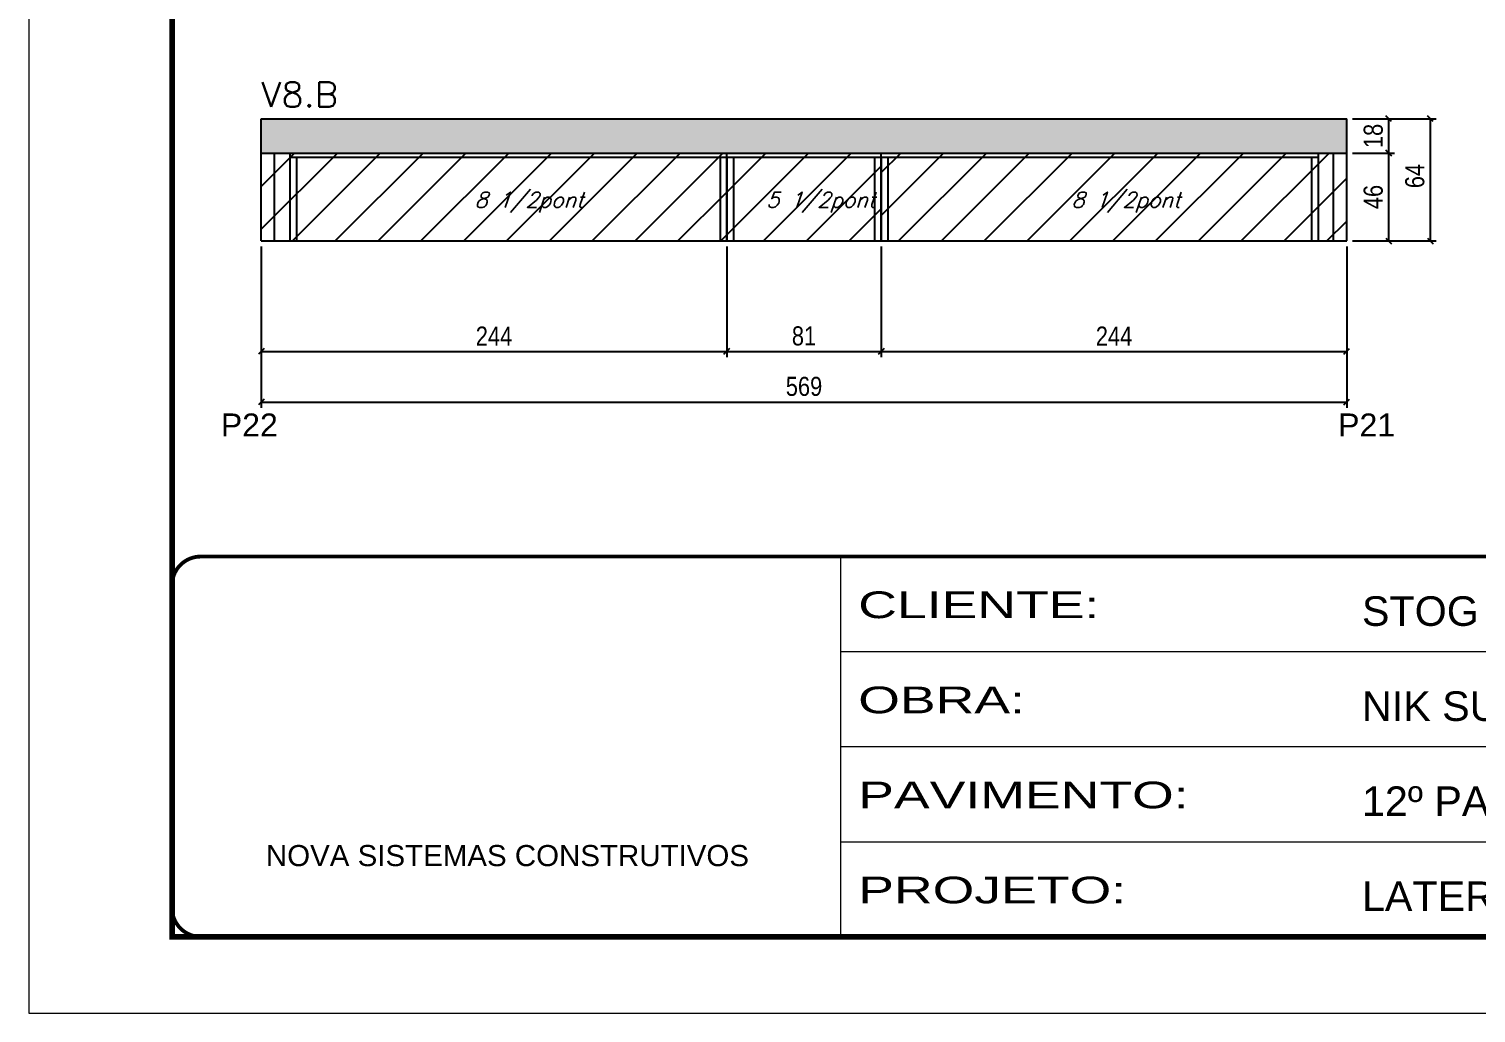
# Model space of a CAD drawing. Extents: x -10448 to -1189, y -11772 to 17235.
# Drawn here: x -10448 to -9690, y 11200 to 11716 of the extents above; entities that cross this region are included whole.
import ezdxf

# ---------------------------------------------------------------- set-up
doc = ezdxf.new("R2010")
doc.units = 0
doc.linetypes.add('CONTINUO', pattern=[0])
doc.linetypes.add('DASHED', pattern=[0.75, 0.5, -0.25])
for name, color, linetype in [('5', 5, 'Continuous'), ('COTA', 241, 'Continuous'), ('Painéis', 200, 'Continuous'), ('Reaproveitamento', 251, 'Continuous'), ('SARR_2.2x7', 40, 'Continuous'), ('SARR_3.5x7', 81, 'Continuous'), ('texto', 7, 'Continuous')]:
    doc.layers.add(name, color=color, linetype=linetype)
for name, color, linetype, lineweight in [('Folhas', 255, 'Continuous', 9), ('SARRAFO DE PRESSAO', 251, 'DASHED', 9), ('Texto Seção', 7, 'Continuous', 15)]:
    doc.layers.add(name, color=color, linetype=linetype, lineweight=lineweight)
doc.styles.add('ARIAL', font='arial.ttf')
doc.styles.add('COTA TECNICA', font='techl___.ttf', dxfattribs={"height": 10})
doc.styles.add('REGUA-120', font='ROMANS.shx', dxfattribs={"height": 15})
doc.styles.add('Romans', font='romans.shx')
doc.styles.get("Standard").update_dxf_attribs({"font": 'arial.ttf'})
doc.styles.add('Tecnologia', font='')
doc.styles.get('Tecnologia').set_extended_font_data('Forgotten Futurist')
doc.dimstyles.new('PAINEL', dxfattribs={"dimtxt": 10, "dimasz": 3, "dimexe": 3, "dimexo": 3, "dimgap": 3, "dimtad": 1, "dimdec": 1, "dimzin": 12, "dimdsep": 46, "dimtxsty": 'COTA TECNICA', "dimblk1": 'OBLIQUE', "dimblk2": 'OBLIQUE', "dimsah": 1, "dimcen": 0.9, "dimclrd": 4, "dimclre": 4, "dimclrt": 240, "dimadec": 1, "dimazin": 3, "dimtfac": 1, "dimtdec": 1, "dimtmove": 0, "dimatfit": 3, "dimfxl": 1, "dimtolj": 1, "dimtzin": 12, "dimarcsym": 0})
pattern_1 = [(45, (-139452.782, -18395.978), (-11.2253202, 11.2253202), [])]

# ---------------------------------------------------------------- blocks, each defined once
blk = doc.blocks.new('9999999999')
at = {"color": 30, "linetype": 'CONTINUO'}
for p, q in [((98564.56, 34230.21), (98564.56, 34429.45)), ((98564.56, 34379.64), (99583.98, 34379.64)), ((98564.56, 34329.83), (99487.98, 34329.83)), ((98564.56, 34280.02), (99487.98, 34280.02))]:
    blk.add_line(p, q, dxfattribs=at)
at = {"color": 30, "linetype": 'CONTINUO', "const_width": 2}
blk.add_lwpolyline([(99583.98, 34230.21), (99583.98, 34414.45, 0.414214), (99568.98, 34429.45), (98228.98, 34429.45, 0.414214), (98213.98, 34414.45), (98213.98, 34245.21, 0.414214), (98228.98, 34230.21), (99583.98, 34230.21)], format="xyb", dxfattribs=at)
at = {"layer": 'Folhas'}
blk.add_lwpolyline([(98138.98, 34190.21), (99623.98, 34190.21), (99623.98, 35240.21), (98138.98, 35240.21)], close=True, dxfattribs=at)
at = {"layer": 'Folhas', "color": 30, "const_width": 3}
blk.add_lwpolyline([(98213.98, 34230.21), (99583.98, 34230.21), (99583.98, 35200.21), (98213.98, 35200.21)], close=True, dxfattribs=at)
at = {"color": 7, "linetype": 'Continuous', "ltscale": 5, "style": 'ARIAL'}
for s, height, p in [('STOG', 15.483, (98837.68, 34393.13)), ('NIK SUNSET', 15.483, (98837.68, 34343.32)), ('12º PAVIMENTO', 15.4829, (98837.68, 34293.51)), ('NOVA SISTEMAS CONSTRUTIVOS', 11.0592, (98263.19, 34267.21)), ('LATERAL DE VIGA', 15.4829, (98837.68, 34243.7))]:
    blk.add_text(s, height=height, dxfattribs=at).set_placement(p)
at = {"layer": 'Folhas', "color": 7, "style": 'Tecnologia', "width": 1.5}
for s, p in [('CLIENTE:', (98573.65, 34397.17)), ('OBRA:', (98573.65, 34347.31)), ('PAVIMENTO:', (98573.65, 34297.5)), ('PROJETO:', (98573.65, 34247.69))]:
    blk.add_text(s, height=14, dxfattribs=at).set_placement(p)
blk = doc.blocks.new('_Oblique')
at = {"color": 0, "linetype": 'ByBlock', "lineweight": -2}
blk.add_line((-0.5, -0.5), (0.5, 0.5), dxfattribs=at)
blk = doc.blocks.new('*D364')
at = {"layer": 'COTA', "color": 4, "linetype": 'ByBlock', "lineweight": -2, "transparency": 16777216}
for p, q in [((-9754.52, 11650.6), (-9732.52, 11650.6)), ((-9735.52, 11604.6), (-9735.52, 11650.6)), ((-9754.52, 11604.6), (-9732.52, 11604.6))]:
    blk.add_line(p, q, dxfattribs=at)
at = {"layer": 'Defpoints', "color": 0, "linetype": 'ByBlock', "transparency": 16777216}
for p in [(-9757.52, 11650.6), (-9735.52, 11650.6), (-9757.52, 11604.6)]:
    blk.add_point(p, dxfattribs=at)
at = {"layer": 'COTA', "color": 4, "linetype": 'ByBlock', "lineweight": -2, "transparency": 16777216, "xscale": 3, "yscale": 3, "zscale": 3}
for p, rotation in [((-9735.52, 11650.6), 90), ((-9735.52, 11604.6), 270)]:
    blk.add_blockref('_Oblique', p, dxfattribs=dict(at, rotation=rotation))
at = {"layer": 'COTA', "color": 240, "linetype": 'ByBlock', "transparency": 16777216, "insert": (-9743.62, 11627.6), "char_height": 10, "attachment_point": 5, "rotation": 90, "style": 'COTA TECNICA'}
blk.add_mtext('\\A1;46', dxfattribs=at)
blk = doc.blocks.new('*D365')
at = {"layer": 'COTA', "color": 4, "linetype": 'ByBlock', "lineweight": -2, "transparency": 16777216}
for p, q in [((-9754.52, 11668.6), (-9732.52, 11668.6)), ((-9735.52, 11650.6), (-9735.52, 11668.6)), ((-9754.52, 11650.6), (-9732.52, 11650.6))]:
    blk.add_line(p, q, dxfattribs=at)
at = {"layer": 'Defpoints', "color": 0, "linetype": 'ByBlock', "transparency": 16777216}
for p in [(-9757.52, 11668.6), (-9735.52, 11668.6), (-9757.52, 11650.6)]:
    blk.add_point(p, dxfattribs=at)
at = {"layer": 'COTA', "color": 4, "linetype": 'ByBlock', "lineweight": -2, "transparency": 16777216, "xscale": 3, "yscale": 3, "zscale": 3}
for p, rotation in [((-9735.52, 11668.6), 90), ((-9735.52, 11650.6), 270)]:
    blk.add_blockref('_Oblique', p, dxfattribs=dict(at, rotation=rotation))
at = {"layer": 'COTA', "color": 240, "linetype": 'ByBlock', "transparency": 16777216, "insert": (-9743.61, 11659.6), "char_height": 10, "attachment_point": 5, "rotation": 90, "style": 'COTA TECNICA'}
blk.add_mtext('\\A1;18', dxfattribs=at)
blk = doc.blocks.new('*D366')
at = {"layer": 'COTA', "color": 4, "linetype": 'ByBlock', "lineweight": -2, "transparency": 16777216}
for p, q in [((-9754.52, 11668.6), (-9710.72, 11668.6)), ((-9713.72, 11604.6), (-9713.72, 11668.6)), ((-9754.52, 11604.6), (-9710.72, 11604.6))]:
    blk.add_line(p, q, dxfattribs=at)
at = {"layer": 'Defpoints', "color": 0, "linetype": 'ByBlock', "transparency": 16777216}
for p in [(-9757.52, 11668.6), (-9713.72, 11668.6), (-9757.52, 11604.6)]:
    blk.add_point(p, dxfattribs=at)
at = {"layer": 'COTA', "color": 4, "linetype": 'ByBlock', "lineweight": -2, "transparency": 16777216, "xscale": 3, "yscale": 3, "zscale": 3}
for p, rotation in [((-9713.72, 11668.6), 90), ((-9713.72, 11604.6), 270)]:
    blk.add_blockref('_Oblique', p, dxfattribs=dict(at, rotation=rotation))
at = {"layer": 'COTA', "color": 240, "linetype": 'ByBlock', "transparency": 16777216, "insert": (-9721.83, 11638.6), "char_height": 10, "attachment_point": 5, "rotation": 90, "style": 'COTA TECNICA'}
blk.add_mtext('\\A1;64', dxfattribs=at)
blk = doc.blocks.new('*D367')
at = {"layer": 'COTA', "color": 4, "linetype": 'ByBlock', "lineweight": -2, "transparency": 16777216}
for p, q in [((-10326.52, 11601.6), (-10326.52, 11543.66)), ((-10082.52, 11601.6), (-10082.52, 11543.66)), ((-10326.52, 11546.66), (-10082.52, 11546.66))]:
    blk.add_line(p, q, dxfattribs=at)
at = {"layer": 'Defpoints', "color": 0, "linetype": 'ByBlock', "transparency": 16777216}
for p in [(-10326.52, 11604.6), (-10082.52, 11604.6), (-10082.52, 11546.66)]:
    blk.add_point(p, dxfattribs=at)
at = {"layer": 'COTA', "color": 4, "linetype": 'ByBlock', "lineweight": -2, "transparency": 16777216, "xscale": 3, "yscale": 3, "zscale": 3, "rotation": 180}
blk.add_blockref('_Oblique', (-10326.52, 11546.66), dxfattribs=at)
at = {"layer": 'COTA', "color": 4, "linetype": 'ByBlock', "lineweight": -2, "transparency": 16777216, "xscale": 3, "yscale": 3, "zscale": 3}
blk.add_blockref('_Oblique', (-10082.52, 11546.66), dxfattribs=at)
at = {"layer": 'COTA', "color": 240, "linetype": 'ByBlock', "transparency": 16777216, "insert": (-10204.52, 11554.73), "char_height": 10, "attachment_point": 5, "style": 'COTA TECNICA'}
blk.add_mtext('\\A1;244', dxfattribs=at)
blk = doc.blocks.new('*D368')
at = {"layer": 'COTA', "color": 4, "linetype": 'ByBlock', "lineweight": -2, "transparency": 16777216}
for p, q in [((-10082.52, 11601.6), (-10082.52, 11543.66)), ((-10001.52, 11601.6), (-10001.52, 11543.66)), ((-10082.52, 11546.66), (-10001.52, 11546.66))]:
    blk.add_line(p, q, dxfattribs=at)
at = {"layer": 'Defpoints', "color": 0, "linetype": 'ByBlock', "transparency": 16777216}
for p in [(-10082.52, 11604.6), (-10001.52, 11604.6), (-10001.52, 11546.66)]:
    blk.add_point(p, dxfattribs=at)
at = {"layer": 'COTA', "color": 4, "linetype": 'ByBlock', "lineweight": -2, "transparency": 16777216, "xscale": 3, "yscale": 3, "zscale": 3, "rotation": 180}
blk.add_blockref('_Oblique', (-10082.52, 11546.66), dxfattribs=at)
at = {"layer": 'COTA', "color": 4, "linetype": 'ByBlock', "lineweight": -2, "transparency": 16777216, "xscale": 3, "yscale": 3, "zscale": 3}
blk.add_blockref('_Oblique', (-10001.52, 11546.66), dxfattribs=at)
at = {"layer": 'COTA', "color": 240, "linetype": 'ByBlock', "transparency": 16777216, "insert": (-10042.02, 11554.75), "char_height": 10, "attachment_point": 5, "style": 'COTA TECNICA'}
blk.add_mtext('\\A1;81', dxfattribs=at)
blk = doc.blocks.new('*D349')
at = {"layer": 'COTA', "color": 4, "linetype": 'ByBlock', "lineweight": -2, "transparency": 16777216}
for p, q in [((-10326.52, 11601.6), (-10326.52, 11517.16)), ((-9757.52, 11601.6), (-9757.52, 11517.16)), ((-10326.52, 11520.16), (-9757.52, 11520.16))]:
    blk.add_line(p, q, dxfattribs=at)
at = {"layer": 'Defpoints', "color": 0, "linetype": 'ByBlock', "transparency": 16777216}
for p in [(-10326.52, 11604.6), (-9757.52, 11604.6), (-9757.52, 11520.16)]:
    blk.add_point(p, dxfattribs=at)
at = {"layer": 'COTA', "color": 4, "linetype": 'ByBlock', "lineweight": -2, "transparency": 16777216, "xscale": 3, "yscale": 3, "zscale": 3, "rotation": 180}
blk.add_blockref('_Oblique', (-10326.52, 11520.16), dxfattribs=at)
at = {"layer": 'COTA', "color": 4, "linetype": 'ByBlock', "lineweight": -2, "transparency": 16777216, "xscale": 3, "yscale": 3, "zscale": 3}
blk.add_blockref('_Oblique', (-9757.52, 11520.16), dxfattribs=at)
at = {"layer": 'COTA', "color": 240, "linetype": 'ByBlock', "transparency": 16777216, "insert": (-10042.02, 11528.3), "char_height": 10, "attachment_point": 5, "style": 'COTA TECNICA'}
blk.add_mtext('\\A1;569', dxfattribs=at)
blk = doc.blocks.new('*D372')
at = {"layer": 'COTA', "color": 4, "linetype": 'ByBlock', "lineweight": -2, "transparency": 16777216}
for p, q in [((-10001.52, 11601.6), (-10001.52, 11543.66)), ((-9757.52, 11567.35), (-9757.52, 11543.66)), ((-10001.52, 11546.66), (-9757.52, 11546.66))]:
    blk.add_line(p, q, dxfattribs=at)
at = {"layer": 'Defpoints', "color": 0, "linetype": 'ByBlock', "transparency": 16777216}
for p in [(-10001.52, 11604.6), (-9757.52, 11570.35), (-9757.52, 11546.66)]:
    blk.add_point(p, dxfattribs=at)
at = {"layer": 'COTA', "color": 4, "linetype": 'ByBlock', "lineweight": -2, "transparency": 16777216, "xscale": 3, "yscale": 3, "zscale": 3, "rotation": 180}
blk.add_blockref('_Oblique', (-10001.52, 11546.66), dxfattribs=at)
at = {"layer": 'COTA', "color": 4, "linetype": 'ByBlock', "lineweight": -2, "transparency": 16777216, "xscale": 3, "yscale": 3, "zscale": 3}
blk.add_blockref('_Oblique', (-9757.52, 11546.66), dxfattribs=at)
at = {"layer": 'COTA', "color": 240, "linetype": 'ByBlock', "transparency": 16777216, "insert": (-9879.52, 11554.73), "char_height": 10, "attachment_point": 5, "style": 'COTA TECNICA'}
blk.add_mtext('\\A1;244', dxfattribs=at)

msp = doc.modelspace()

# ---------------------------------------------------------------- hatches: boundary and pattern name
at = {"layer": 'COTA', "linetype": 'ByBlock'}
h = msp.add_hatch(dxfattribs=at)
h.set_pattern_fill('AR-CONC', color=256, scale=0.03)
h.set_pattern_definition([(50, (-139795.7824, -18395.9775), (5.46554007, -0.47817257), [0.5715, -6.2865]), (355, (-139795.7824, -18395.9775), (-1.05730264, 5.73170536), [0.4572, -5.02921753]), (100.4514447, (-139795.327, -18396.0174), (4.40823741, 5.25353256), [0.48570026, -5.34270734]), (46.1842, (-139795.7824, -18394.4535), (8.13237123, -1.26126984), [0.85725, -9.42975]), (96.6355576, (-139795.105, -18394.559), (7.122124, 7.42278374), [0.7285507, -8.01406824]), (351.184151, (-139795.782, -18394.4535), (7.122124, 7.42278374), [0.685799, -7.54379196]), (21, (-139795.0204, -18394.8345), (4.54843174, -3.06795595), [0.5715, -6.2865]), (326, (-139795.0204, -18394.8345), (1.85406085, 5.52563898), [0.4572, -5.0292]), (71.451445, (-139794.6414, -18395.09), (6.40249258, 2.45768307), [0.48570026, -5.34269813]), (37.5, (-139795.7824, -18395.9775), (0.092658098, 2.536651166), [0, -4.96824, 0, -5.1054, 0, -5.04825]), (7.5, (-139795.7824, -18395.9775), (2.004589875, 3.005417245), [0, -2.91084, 0, -4.85394, 0, -1.92405]), (327.5, (-139797.4817, -18395.9775), (4.067717855, -0.17186232), [0, -1.905, 0, -5.9436, 0, -7.8867]), (317.5, (-139798.2437, -18395.9775), (4.44387544, 0.76279473), [0, -2.4765, 0, -3.94716, 0, -5.6007])])
h.paths.add_polyline_path([(-10326.52, 11668.6), (-10326.52, 11650.6), (-9757.52, 11650.6), (-9757.52, 11668.6)])
at = {"layer": 'Reaproveitamento', "linetype": 'ByBlock'}
h = msp.add_hatch(dxfattribs=at)
h.set_pattern_fill('ANSI31', color=256, scale=5)
h.set_pattern_definition(pattern_1)
h.paths.add_polyline_path([(-10082.52, 11604.6), (-10082.52, 11650.6), (-10326.52, 11650.6), (-10326.52, 11604.6)])
h = msp.add_hatch(dxfattribs=at)
h.set_pattern_fill('ANSI31', color=256, scale=5)
h.set_pattern_definition(pattern_1)
h.paths.add_polyline_path([(-10001.52, 11604.6), (-10001.52, 11650.6), (-10082.52, 11650.6), (-10082.52, 11604.6)])
h = msp.add_hatch(dxfattribs=at)
h.set_pattern_fill('ANSI31', color=256, scale=5)
h.set_pattern_definition([(45, (-139471.782, -18395.978), (-11.2253202, 11.2253202), [])])
h.paths.add_polyline_path([(-9757.52, 11604.6), (-9757.52, 11650.6), (-10001.52, 11650.6), (-10001.52, 11604.6)])

# ---------------------------------------------------------------- linework, layer by layer
at = {"layer": 'COTA', "linetype": 'ByBlock'}
for p, q in [((-10326.52, 11668.6), (-9757.52, 11668.6)), ((-10326.52, 11650.6), (-10326.52, 11668.6)), ((-9757.52, 11650.6), (-9757.52, 11668.6))]:
    msp.add_line(p, q, dxfattribs=at)
at = {"layer": 'Painéis', "linetype": 'ByBlock'}
for p, q in [((-10326.52, 11650.6), (-9757.52, 11650.6)), ((-10326.52, 11604.6), (-10326.52, 11650.6)), ((-10082.52, 11604.6), (-10082.52, 11650.6)), ((-10001.52, 11604.6), (-10001.52, 11650.6)), ((-9757.52, 11604.6), (-9757.52, 11650.6)), ((-10326.52, 11604.6), (-9757.52, 11604.6))]:
    msp.add_line(p, q, dxfattribs=at)
at = {"layer": 'SARR_2.2x7', "linetype": 'Continuous'}
for p, q in [((-10319.52, 11604.6), (-10319.52, 11650.6)), ((-10311.52, 11648.4), (-10082.52, 11648.4)), ((-10082.52, 11648.4), (-10001.52, 11648.4)), ((-10001.52, 11648.4), (-9772.52, 11648.4)), ((-9764.52, 11604.6), (-9764.52, 11650.6))]:
    msp.add_line(p, q, dxfattribs=at)
at = {"layer": 'SARR_3.5x7'}
for p, q in [((-10311.52, 11650.6), (-10311.52, 11604.6)), ((-10308.02, 11648.4), (-10308.02, 11604.6)), ((-10086.02, 11648.4), (-10086.02, 11604.6)), ((-10082.52, 11648.4), (-10082.52, 11604.6)), ((-10079.02, 11648.4), (-10079.02, 11604.6)), ((-10005.02, 11648.4), (-10005.02, 11604.6)), ((-10001.52, 11648.4), (-10001.52, 11604.6)), ((-9998.02, 11648.4), (-9998.02, 11604.6)), ((-9776.02, 11648.4), (-9776.02, 11604.6)), ((-9772.52, 11650.6), (-9772.52, 11604.6)), ((-10311.52, 11604.6), (-10308.02, 11604.6)), ((-10086.02, 11604.6), (-10082.52, 11604.6)), ((-10082.52, 11604.6), (-10079.02, 11604.6)), ((-10005.02, 11604.6), (-10001.52, 11604.6)), ((-10001.52, 11604.6), (-9998.02, 11604.6)), ((-9776.02, 11604.6), (-9772.52, 11604.6))]:
    msp.add_line(p, q, dxfattribs=at)

# ---------------------------------------------------------------- block references
at = {"layer": 'SARRAFO DE PRESSAO', "color": 6, "linetype": 'ByBlock'}
msp.add_blockref('9999999999', (-108587.26, -22990.28), dxfattribs=at)

# ---------------------------------------------------------------- texts
at = {"layer": '5', "linetype": 'Continuous'}
for s, p in [('P22', (-10347.67, 11502.15)), ('P21', (-9762.02, 11502.15))]:
    msp.add_text(s, height=12, rotation=359.99996, dxfattribs=at).set_placement(p)
at = {"layer": 'texto', "color": 2, "char_height": 8, "attachment_point": 5, "style": 'Romans'}
for s, insert in [('{\\Q19;\\C256;8 1/2pont}', (-10186.15, 11624.82)), ('{\\Q19;\\C256;5 1/2pont}', (-10033.26, 11624.82)), ('{\\Q19;\\C256;8 1/2pont}', (-9873.26, 11624.82))]:
    msp.add_mtext(s, dxfattribs=dict(at, insert=insert))
at = {"layer": 'Texto Seção', "style": 'REGUA-120', "width": 1.05}
msp.add_text('V8.B', height=13, dxfattribs=at).set_placement((-10326.52, 11674.78))

# ---------------------------------------------------------------- dimensions: what is measured, and where the dimension line sits
at = {"layer": 'COTA', "linetype": 'ByBlock'}
for base, p1, p2, picture, middle in [((-9735.52, 11668.6), (-9757.52, 11650.6), (-9757.52, 11668.6), '*D365', (-9743.61, 11659.6)), ((-9735.52, 11650.6), (-9757.52, 11604.6), (-9757.52, 11650.6), '*D364', (-9743.62, 11627.6))]:
    dim = msp.add_linear_dim(base=base, p1=p1, p2=p2, angle=90, dimstyle='PAINEL', dxfattribs=at)
    dim.commit()
    dim.dimension.update_dxf_attribs({"geometry": picture, "text_midpoint": middle})
dim = msp.add_linear_dim(base=(-9713.72, 11668.6), p1=(-9757.52, 11604.6), p2=(-9757.52, 11668.6), angle=90, dimstyle='PAINEL', dxfattribs=at)
dim.commit()
dim.dimension.update_dxf_attribs({"geometry": '*D366', "text_midpoint": (-9713.72, 11638.6), "dimtype": 160})
for base, p1, p2, picture, middle in [((-10082.52, 11546.66), (-10326.52, 11604.6), (-10082.52, 11604.6), '*D367', (-10204.52, 11554.73)), ((-9757.52, 11520.16), (-10326.52, 11604.6), (-9757.52, 11604.6), '*D349', (-10042.02, 11528.3)), ((-9757.52, 11546.66), (-10001.52, 11604.6), (-9757.52, 11570.35), '*D372', (-9879.52, 11554.73))]:
    dim = msp.add_linear_dim(base=base, p1=p1, p2=p2, dimstyle='PAINEL', dxfattribs=at)
    dim.commit()
    dim.dimension.update_dxf_attribs({"geometry": picture, "text_midpoint": middle})
dim = msp.add_linear_dim(base=(-10001.52, 11546.66), p1=(-10082.52, 11604.6), p2=(-10001.52, 11604.6), dimstyle='PAINEL', override={"dimtmove": 1}, dxfattribs=at)
dim.commit()
dim.dimension.update_dxf_attribs({"geometry": '*D368', "text_midpoint": (-10042.02, 11554.75)})

doc.saveas('drawing.dxf')
